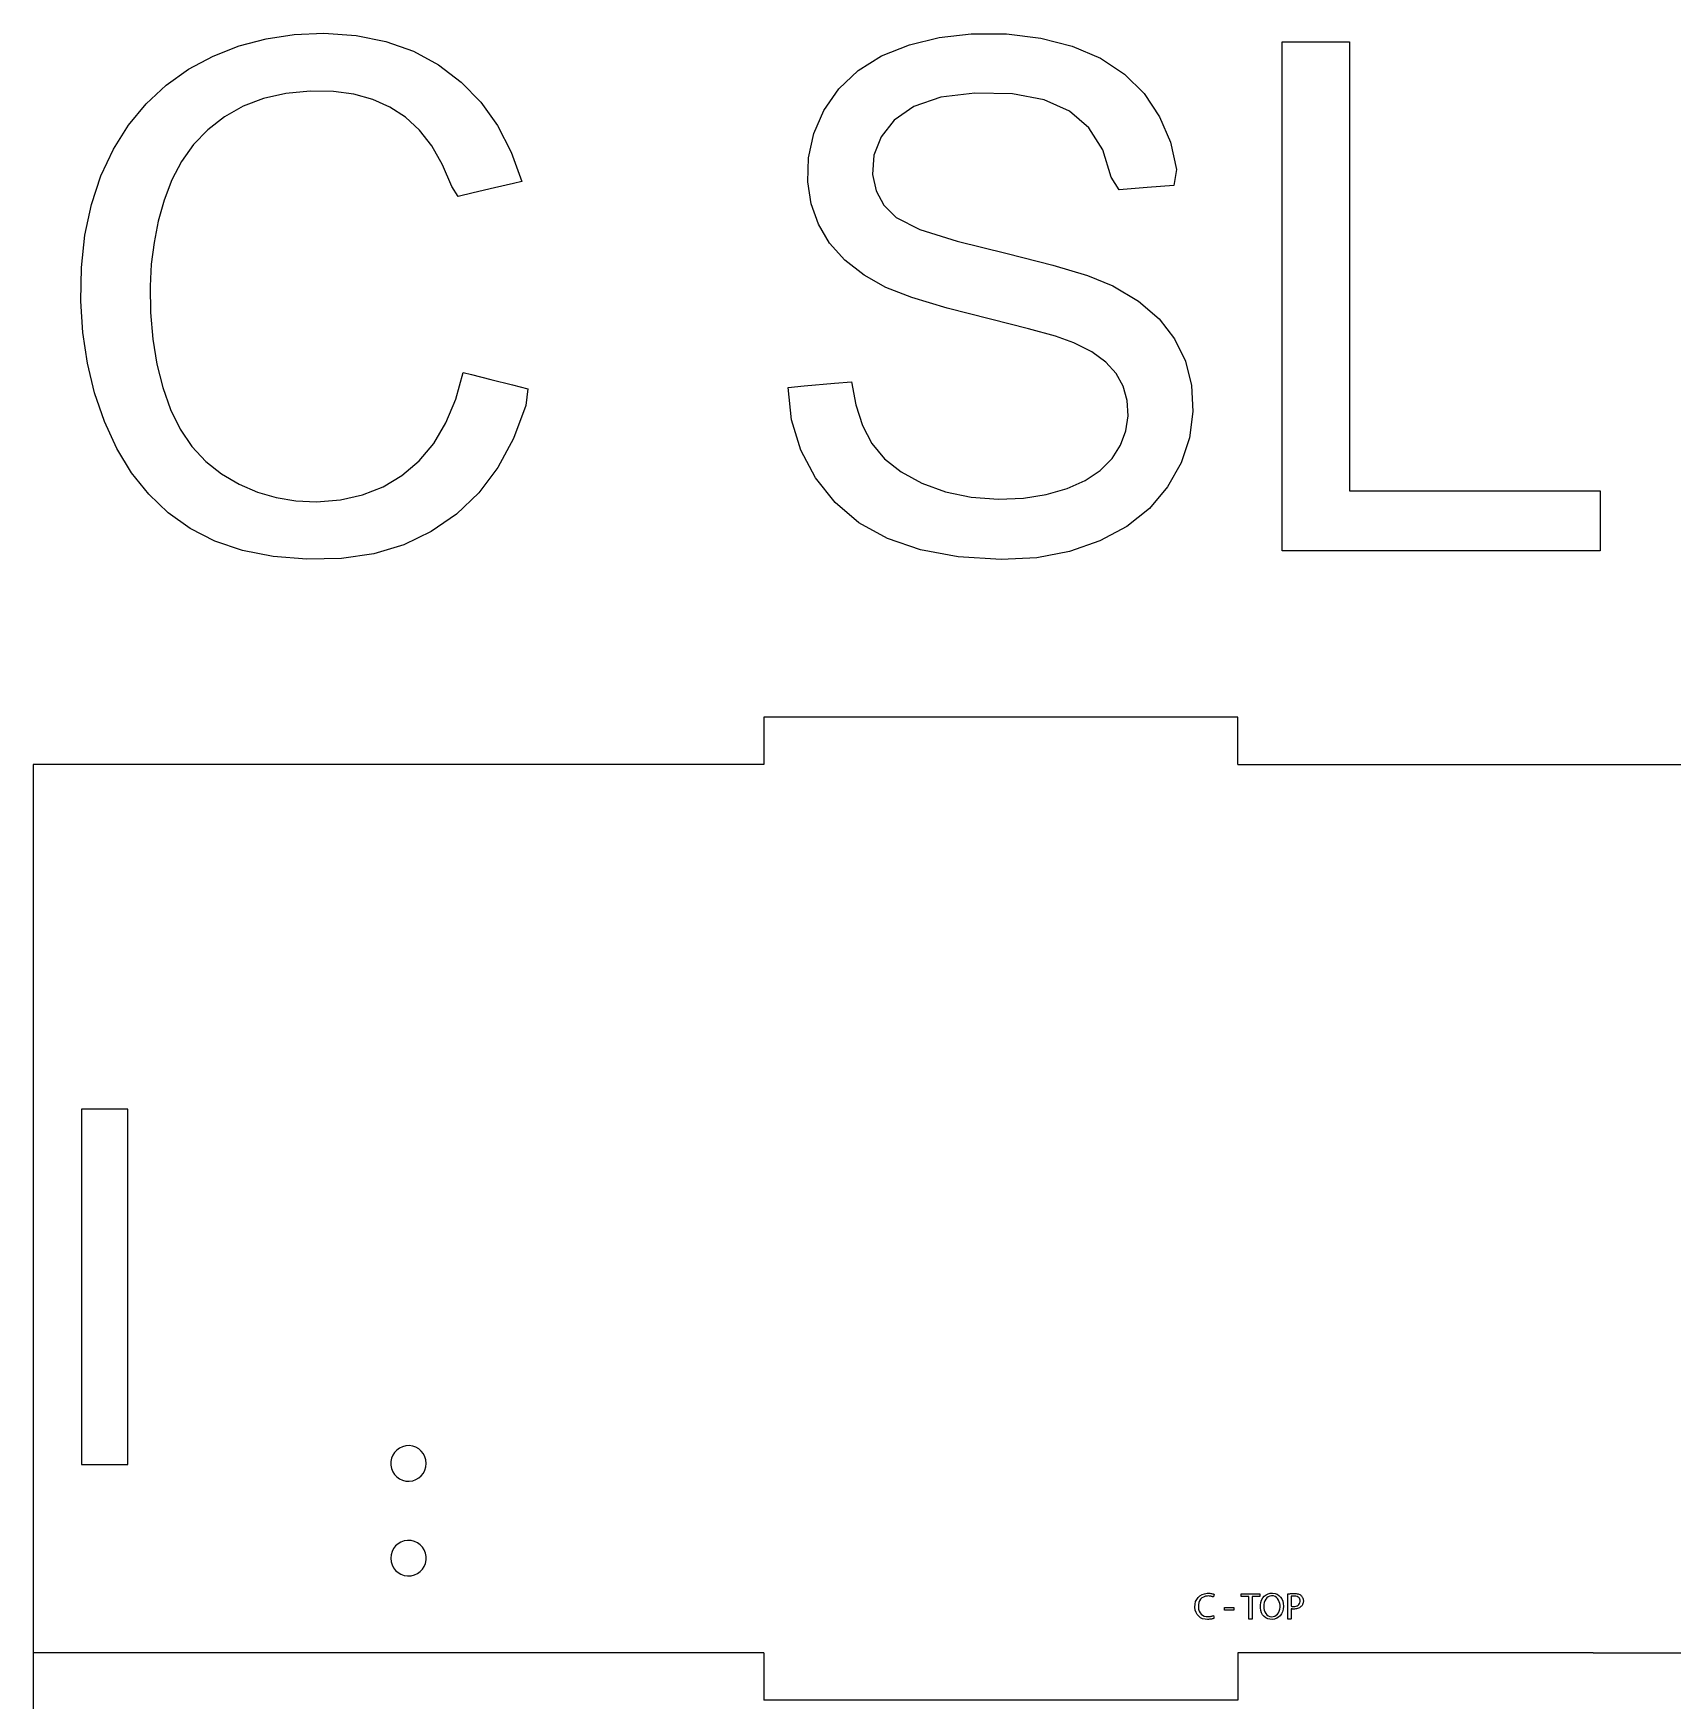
# Model space of a CAD drawing. Header units: metres. Extents: x 826 to 1488, y 1193 to 1485.
# Drawn here: x 825.5 to 963.9, y 1344.6 to 1485.3 of the extents above; entities that cross this region are included whole.
import ezdxf

# ---------------------------------------------------------------- set-up
doc = ezdxf.new("R2010")
doc.units = ezdxf.units.M

msp = doc.modelspace()

# ---------------------------------------------------------------- linework, layer by layer
at = {"layer": 'COMPONENT14'}
for p, q in [((845.2, 1484.89), (847.57, 1485.25)), ((847.57, 1485.25), (850.06, 1485.35)), ((850.06, 1485.35), (852.78, 1485.16)), ((852.78, 1485.16), (855.3, 1484.66)), ((902.02, 1485.01), (904.71, 1485.32)), ((904.71, 1485.32), (907.68, 1485.3)), ((907.68, 1485.3), (910.58, 1484.95)), ((840.73, 1483.43), (842.92, 1484.29)), ((842.92, 1484.29), (845.2, 1484.89)), ((855.3, 1484.66), (857.62, 1483.83)), ((857.62, 1483.83), (859.75, 1482.69)), ((897.15, 1483.44), (899.49, 1484.39)), ((899.49, 1484.39), (902.02, 1485.01)), ((910.58, 1484.95), (913.23, 1484.27)), ((913.23, 1484.27), (915.62, 1483.25)), ((930.97, 1441.66), (930.97, 1484.62)), ((930.97, 1484.62), (936.65, 1484.62)), ((936.65, 1484.62), (936.65, 1446.73)), ((836.75, 1480.98), (838.65, 1482.33)), ((838.65, 1482.33), (840.73, 1483.43)), ((859.75, 1482.69), (861.66, 1481.24)), ((895.16, 1482.2), (897.15, 1483.44)), ((915.62, 1483.25), (917.66, 1481.91)), ((835.06, 1479.41), (836.75, 1480.98)), ((861.66, 1481.24), (863.33, 1479.53)), ((893.53, 1480.66), (895.16, 1482.2)), ((917.66, 1481.91), (919.32, 1480.26)), ((844.98, 1479.84), (843.25, 1479.19)), ((846.86, 1480.27), (844.98, 1479.84)), ((848.91, 1480.47), (846.86, 1480.27)), ((850.87, 1480.44), (848.91, 1480.47)), ((852.6, 1480.21), (850.87, 1480.44)), ((854.19, 1479.77), (852.6, 1480.21)), ((855.64, 1479.12), (854.19, 1479.77)), ((863.33, 1479.53), (864.73, 1477.56)), ((892.28, 1478.84), (893.53, 1480.66)), ((902.14, 1479.95), (899.88, 1479.18)), ((905.02, 1480.31), (902.14, 1479.95)), ((908.19, 1480.25), (905.02, 1480.31)), ((910.87, 1479.74), (908.19, 1480.25)), ((913.01, 1478.77), (910.87, 1479.74)), ((919.32, 1480.26), (920.62, 1478.31)), ((833.57, 1477.6), (835.06, 1479.41)), ((841.68, 1478.3), (840.28, 1477.21)), ((843.25, 1479.19), (841.68, 1478.3)), ((856.95, 1478.26), (855.64, 1479.12)), ((858.13, 1477.17), (856.95, 1478.26)), ((891.42, 1476.89), (892.28, 1478.84)), ((899.88, 1479.18), (898.22, 1478.01)), ((914.65, 1477.36), (913.01, 1478.77)), ((920.62, 1478.31), (921.53, 1476.16)), ((832.3, 1475.56), (833.57, 1477.6)), ((840.28, 1477.21), (839.07, 1475.95)), ((859.17, 1475.84), (858.13, 1477.17)), ((864.73, 1477.56), (865.88, 1475.33)), ((890.97, 1474.84), (891.42, 1476.89)), ((898.22, 1478.01), (897.1, 1476.62)), ((915.82, 1475.5), (914.65, 1477.36)), ((831.25, 1473.31), (832.3, 1475.56)), ((839.07, 1475.95), (838.05, 1474.54)), ((860.08, 1474.26), (859.17, 1475.84)), ((865.88, 1475.33), (866.77, 1472.84)), ((897.1, 1476.62), (896.49, 1475.06)), ((916.53, 1473.22), (915.82, 1475.5)), ((921.53, 1476.16), (922.04, 1473.85)), ((838.05, 1474.54), (837.22, 1472.98)), ((860.86, 1472.43), (860.08, 1474.26)), ((890.91, 1472.8), (890.97, 1474.84)), ((896.49, 1475.06), (896.38, 1473.42)), ((830.45, 1470.9), (831.25, 1473.31)), ((837.22, 1472.98), (836.58, 1471.26)), ((866.08, 1472.68), (864.47, 1472.3)), ((866.77, 1472.84), (866.08, 1472.68)), ((891.2, 1470.95), (890.91, 1472.8)), ((896.38, 1473.42), (896.68, 1472.04)), ((917.21, 1472.14), (916.53, 1473.22)), ((921.81, 1472.49), (919.58, 1472.32)), ((922.04, 1473.85), (921.81, 1472.49)), ((836.58, 1471.26), (836.09, 1469.48)), ((861.4, 1471.57), (860.86, 1472.43)), ((862.68, 1471.87), (861.4, 1471.57)), ((864.47, 1472.3), (862.68, 1471.87)), ((896.68, 1472.04), (897.34, 1470.83)), ((919.58, 1472.32), (917.21, 1472.14)), ((829.9, 1468.31), (830.45, 1470.9)), ((891.81, 1469.23), (891.2, 1470.95)), ((897.34, 1470.83), (898.39, 1469.8)), ((898.39, 1469.8), (900.38, 1468.8)), ((829.6, 1465.57), (829.9, 1468.31)), ((836.09, 1469.48), (835.73, 1467.68)), ((892.76, 1467.63), (891.81, 1469.23)), ((900.38, 1468.8), (903.52, 1467.79)), ((835.73, 1467.68), (835.5, 1465.85)), ((894.04, 1466.2), (892.76, 1467.63)), ((903.52, 1467.79), (907.75, 1466.76)), ((829.54, 1462.73), (829.6, 1465.57)), ((835.5, 1465.85), (835.4, 1464)), ((895.67, 1464.94), (894.04, 1466.2)), ((907.75, 1466.76), (911.61, 1465.79)), ((911.61, 1465.79), (914.52, 1464.91)), ((897.51, 1463.9), (895.67, 1464.94)), ((914.52, 1464.91), (916.67, 1464.02)), ((916.67, 1464.02), (918.83, 1462.73)), ((829.71, 1460.08), (829.54, 1462.73)), ((835.4, 1464), (835.43, 1461.77)), ((899.71, 1463.04), (897.51, 1463.9)), ((902.68, 1462.15), (899.71, 1463.04)), ((918.83, 1462.73), (920.57, 1461.24)), ((835.43, 1461.77), (835.62, 1459.53)), ((906.35, 1461.22), (902.68, 1462.15)), ((909.54, 1460.41), (906.35, 1461.22)), ((920.57, 1461.24), (921.88, 1459.55)), ((830.1, 1457.51), (829.71, 1460.08)), ((911.82, 1459.77), (909.54, 1460.41)), ((835.62, 1459.53), (835.97, 1457.42)), ((913.37, 1459.21), (911.82, 1459.77)), ((914.9, 1458.45), (913.37, 1459.21)), ((916.09, 1457.59), (914.9, 1458.45)), ((921.88, 1459.55), (922.79, 1457.67)), ((830.71, 1455.01), (830.1, 1457.51)), ((835.97, 1457.42), (836.46, 1455.44)), ((916.96, 1456.62), (916.09, 1457.59)), ((922.79, 1457.67), (923.31, 1455.62)), ((861.2, 1454.47), (861.82, 1456.72)), ((861.82, 1456.72), (862.52, 1456.55)), ((862.52, 1456.55), (864.15, 1456.13)), ((864.15, 1456.13), (865.98, 1455.67)), ((865.98, 1455.67), (867.28, 1455.34)), ((889.25, 1455.46), (890.61, 1455.58)), ((890.61, 1455.58), (893.17, 1455.81)), ((893.17, 1455.81), (894.61, 1455.93)), ((894.61, 1455.93), (894.96, 1453.98)), ((917.55, 1455.55), (916.96, 1456.62)), ((923.31, 1455.62), (923.43, 1453.41)), ((831.54, 1452.59), (830.71, 1455.01)), ((836.46, 1455.44), (837.12, 1453.6)), ((860.37, 1452.47), (861.2, 1454.47)), ((867.28, 1455.34), (867.12, 1453.92)), ((889.55, 1452.72), (889.25, 1455.46)), ((917.88, 1454.36), (917.55, 1455.55)), ((917.95, 1453.06), (917.88, 1454.36)), ((837.12, 1453.6), (837.94, 1451.94)), ((867.12, 1453.92), (866.07, 1451.15)), ((894.96, 1453.98), (895.53, 1452.23)), ((917.77, 1451.79), (917.95, 1453.06)), ((923.43, 1453.41), (923.15, 1451.2)), ((832.58, 1450.3), (831.54, 1452.59)), ((837.94, 1451.94), (838.93, 1450.48)), ((859.34, 1450.73), (860.37, 1452.47)), ((890.33, 1450.16), (889.55, 1452.72)), ((895.53, 1452.23), (896.33, 1450.72)), ((917.32, 1450.59), (917.77, 1451.79)), ((833.83, 1448.24), (832.58, 1450.3)), ((838.93, 1450.48), (840.09, 1449.21)), ((858.1, 1449.25), (859.34, 1450.73)), ((866.07, 1451.15), (864.74, 1448.69)), ((891.56, 1447.81), (890.33, 1450.16)), ((896.33, 1450.72), (897.4, 1449.43)), ((916.6, 1449.46), (917.32, 1450.59)), ((923.15, 1451.2), (922.43, 1449.08)), ((840.09, 1449.21), (841.43, 1448.15)), ((856.66, 1448.03), (858.1, 1449.25)), ((864.74, 1448.69), (863.14, 1446.56)), ((897.4, 1449.43), (898.8, 1448.32)), ((915.61, 1448.45), (916.6, 1449.46)), ((922.43, 1449.08), (921.29, 1447.05)), ((835.28, 1446.43), (833.83, 1448.24)), ((841.43, 1448.15), (842.91, 1447.29)), ((842.91, 1447.29), (844.45, 1446.62)), ((855.07, 1447.07), (856.66, 1448.03)), ((893.22, 1445.73), (891.56, 1447.81)), ((898.8, 1448.32), (900.54, 1447.38)), ((900.54, 1447.38), (902.54, 1446.65)), ((912.8, 1446.91), (914.34, 1447.6)), ((914.34, 1447.6), (915.61, 1448.45)), ((836.92, 1444.86), (835.28, 1446.43)), ((844.45, 1446.62), (846.05, 1446.15)), ((846.05, 1446.15), (847.7, 1445.88)), ((847.7, 1445.88), (849.44, 1445.8)), ((849.44, 1445.8), (851.46, 1445.95)), ((851.46, 1445.95), (853.33, 1446.38)), ((853.33, 1446.38), (855.07, 1447.07)), ((863.14, 1446.56), (861.26, 1444.76)), ((895.24, 1444.02), (893.22, 1445.73)), ((902.54, 1446.65), (904.7, 1446.2)), ((904.7, 1446.2), (907.02, 1446.03)), ((907.02, 1446.03), (909.13, 1446.11)), ((909.13, 1446.11), (911.05, 1446.4)), ((911.05, 1446.4), (912.8, 1446.91)), ((921.29, 1447.05), (919.75, 1445.24)), ((936.65, 1446.73), (957.81, 1446.73)), ((957.81, 1446.73), (957.81, 1441.66)), ((838.78, 1443.54), (836.92, 1444.86)), ((861.26, 1444.76), (859.13, 1443.28)), ((919.75, 1445.24), (917.84, 1443.72)), ((840.86, 1442.48), (838.78, 1443.54)), ((859.13, 1443.28), (856.81, 1442.17)), ((897.64, 1442.69), (895.24, 1444.02)), ((917.84, 1443.72), (915.56, 1442.49)), ((843.2, 1441.69), (840.86, 1442.48)), ((845.79, 1441.18), (843.2, 1441.69)), ((856.81, 1442.17), (854.28, 1441.41)), ((900.42, 1441.74), (897.64, 1442.69)), ((903.62, 1441.15), (900.42, 1441.74)), ((913, 1441.6), (910.25, 1441.08)), ((915.56, 1442.49), (913, 1441.6)), ((957.81, 1441.66), (930.97, 1441.66)), ((848.62, 1440.95), (845.79, 1441.18)), ((851.56, 1441), (848.62, 1440.95)), ((854.28, 1441.41), (851.56, 1441)), ((907.23, 1440.93), (903.62, 1441.15)), ((910.25, 1441.08), (907.23, 1440.93))]:
    msp.add_line(p, q, dxfattribs=at)
at = {"layer": 'COMPONENT6'}
for p, q in [((923.61, 1352.72), (923.66, 1352.94)), ((923.66, 1352.94), (923.75, 1353.13)), ((923.75, 1353.13), (923.87, 1353.3)), ((923.87, 1353.3), (924.02, 1353.44)), ((923.93, 1352.86), (923.89, 1352.67)), ((923.99, 1353.01), (923.93, 1352.86)), ((924.08, 1353.15), (923.99, 1353.01)), ((924.02, 1353.44), (924.2, 1353.55)), ((924.19, 1353.25), (924.08, 1353.15)), ((924.32, 1353.33), (924.19, 1353.25)), ((924.2, 1353.55), (924.41, 1353.61)), ((924.48, 1353.39), (924.32, 1353.33)), ((924.41, 1353.61), (924.64, 1353.65)), ((924.65, 1353.41), (924.48, 1353.39)), ((924.64, 1353.65), (924.78, 1353.65)), ((924.76, 1353.42), (924.65, 1353.41)), ((924.82, 1353.41), (924.76, 1353.42)), ((924.78, 1353.65), (924.86, 1353.64)), ((924.88, 1353.41), (924.82, 1353.41)), ((924.86, 1353.64), (924.94, 1353.63)), ((924.94, 1353.4), (924.88, 1353.41)), ((924.94, 1353.63), (925.01, 1353.62)), ((924.99, 1353.38), (924.94, 1353.4)), ((925.04, 1353.37), (924.99, 1353.38)), ((925.01, 1353.62), (925.08, 1353.61)), ((925.09, 1353.35), (925.04, 1353.37)), ((925.08, 1353.61), (925.13, 1353.59)), ((925.13, 1353.34), (925.09, 1353.35)), ((925.13, 1353.59), (925.17, 1353.57)), ((925.16, 1353.35), (925.13, 1353.34)), ((925.17, 1353.38), (925.16, 1353.35)), ((925.17, 1353.57), (925.21, 1353.56)), ((925.18, 1353.42), (925.17, 1353.38)), ((925.19, 1353.46), (925.18, 1353.42)), ((925.2, 1353.5), (925.19, 1353.46)), ((925.21, 1353.53), (925.2, 1353.5)), ((925.21, 1353.56), (925.21, 1353.53)), ((927.51, 1353.38), (927.51, 1353.61)), ((927.51, 1353.61), (929.09, 1353.61)), ((928.16, 1353.38), (927.51, 1353.38)), ((928.16, 1351.47), (928.16, 1353.38)), ((929.09, 1353.38), (928.44, 1353.38)), ((928.44, 1353.38), (928.44, 1351.47)), ((929.09, 1353.61), (929.09, 1353.38)), ((929.12, 1352.65), (929.16, 1352.87)), ((929.16, 1352.87), (929.23, 1353.07)), ((929.23, 1353.07), (929.32, 1353.25)), ((929.32, 1353.25), (929.45, 1353.4)), ((929.45, 1352.86), (929.42, 1352.7)), ((929.45, 1353.4), (929.6, 1353.51)), ((929.5, 1353.01), (929.45, 1352.86)), ((929.57, 1353.14), (929.5, 1353.01)), ((929.66, 1353.25), (929.57, 1353.14)), ((929.6, 1353.51), (929.77, 1353.59)), ((929.77, 1353.34), (929.66, 1353.25)), ((929.77, 1353.59), (929.96, 1353.64)), ((929.91, 1353.4), (929.77, 1353.34)), ((930.06, 1353.43), (929.91, 1353.4)), ((929.96, 1353.64), (930.16, 1353.65)), ((930.22, 1353.42), (930.06, 1353.43)), ((930.16, 1353.65), (930.36, 1353.62)), ((930.36, 1353.37), (930.22, 1353.42)), ((930.36, 1353.62), (930.54, 1353.56)), ((930.48, 1353.3), (930.36, 1353.37)), ((930.58, 1353.19), (930.48, 1353.3)), ((930.54, 1353.56), (930.69, 1353.46)), ((930.66, 1353.07), (930.58, 1353.19)), ((930.72, 1352.93), (930.66, 1353.07)), ((930.69, 1353.46), (930.83, 1353.33)), ((930.76, 1352.79), (930.72, 1352.93)), ((930.83, 1353.33), (930.93, 1353.17)), ((930.93, 1353.17), (931.01, 1352.99)), ((931.01, 1352.99), (931.06, 1352.79)), ((931.43, 1353.59), (931.48, 1353.6)), ((931.43, 1353.5), (931.43, 1353.59)), ((931.43, 1353.27), (931.43, 1353.5)), ((931.43, 1352.93), (931.43, 1353.27)), ((931.43, 1352.55), (931.43, 1352.93)), ((931.48, 1353.6), (931.54, 1353.6)), ((931.54, 1353.6), (931.6, 1353.61)), ((931.6, 1353.61), (931.66, 1353.62)), ((931.66, 1353.62), (931.73, 1353.62)), ((931.75, 1353.4), (931.71, 1353.39)), ((931.71, 1353.39), (931.71, 1353.34)), ((931.71, 1353.34), (931.71, 1353.24)), ((931.71, 1353.24), (931.71, 1353.11)), ((931.71, 1353.11), (931.71, 1352.96)), ((931.71, 1352.96), (931.71, 1352.81)), ((931.71, 1352.81), (931.71, 1352.68)), ((931.73, 1353.62), (931.8, 1353.63)), ((931.77, 1353.4), (931.75, 1353.4)), ((931.8, 1353.4), (931.77, 1353.4)), ((931.8, 1353.63), (931.87, 1353.63)), ((931.83, 1353.41), (931.8, 1353.4)), ((931.87, 1353.41), (931.83, 1353.41)), ((931.87, 1353.63), (931.95, 1353.63)), ((931.91, 1353.41), (931.87, 1353.41)), ((931.95, 1353.41), (931.91, 1353.41)), ((931.95, 1353.63), (932.05, 1353.63)), ((932.03, 1353.41), (931.95, 1353.41)), ((932.13, 1353.39), (932.03, 1353.41)), ((932.05, 1353.63), (932.14, 1353.62)), ((932.22, 1353.37), (932.13, 1353.39)), ((932.14, 1353.62), (932.23, 1353.61)), ((932.3, 1353.33), (932.22, 1353.37)), ((932.23, 1353.61), (932.31, 1353.59)), ((932.37, 1353.28), (932.3, 1353.33)), ((932.31, 1353.59), (932.38, 1353.56)), ((932.42, 1353.22), (932.37, 1353.28)), ((932.38, 1353.56), (932.44, 1353.53)), ((932.45, 1353.14), (932.42, 1353.22)), ((932.42, 1352.77), (932.46, 1352.85)), ((932.44, 1353.53), (932.5, 1353.5)), ((932.47, 1353.05), (932.45, 1353.14)), ((932.46, 1352.85), (932.47, 1352.95)), ((932.47, 1352.95), (932.47, 1353.05)), ((932.5, 1353.5), (932.55, 1353.46)), ((932.55, 1353.46), (932.59, 1353.42)), ((932.59, 1353.42), (932.63, 1353.38)), ((932.63, 1353.38), (932.66, 1353.33)), ((932.66, 1353.33), (932.69, 1353.28)), ((932.69, 1353.28), (932.72, 1353.22)), ((932.72, 1353.22), (932.73, 1353.16)), ((932.73, 1352.83), (932.72, 1352.77)), ((932.73, 1353.16), (932.74, 1353.1)), ((932.74, 1352.89), (932.73, 1352.83)), ((932.74, 1353.1), (932.75, 1353.03)), ((932.75, 1352.96), (932.74, 1352.89)), ((932.75, 1353.03), (932.75, 1352.96)), ((923.59, 1352.47), (923.61, 1352.72)), ((923.62, 1352.23), (923.59, 1352.47)), ((923.69, 1352.02), (923.62, 1352.23)), ((923.79, 1351.84), (923.69, 1352.02)), ((923.92, 1351.7), (923.79, 1351.84)), ((923.89, 1352.67), (923.89, 1352.48)), ((923.89, 1352.48), (923.91, 1352.3)), ((923.91, 1352.3), (923.96, 1352.13)), ((924.07, 1351.58), (923.92, 1351.7)), ((923.96, 1352.13), (924.03, 1352)), ((924.03, 1352), (924.13, 1351.88)), ((924.25, 1351.5), (924.07, 1351.58)), ((924.13, 1351.88), (924.25, 1351.79)), ((924.25, 1351.79), (924.39, 1351.72)), ((924.45, 1351.45), (924.25, 1351.5)), ((924.39, 1351.72), (924.56, 1351.68)), ((924.66, 1351.44), (924.45, 1351.45)), ((924.56, 1351.68), (924.72, 1351.67)), ((924.75, 1351.44), (924.66, 1351.44)), ((924.72, 1351.67), (924.78, 1351.68)), ((924.84, 1351.45), (924.75, 1351.44)), ((924.78, 1351.68), (924.84, 1351.68)), ((924.84, 1351.68), (924.9, 1351.69)), ((924.92, 1351.46), (924.84, 1351.45)), ((924.9, 1351.69), (924.96, 1351.7)), ((924.99, 1351.47), (924.92, 1351.46)), ((924.96, 1351.7), (925.02, 1351.71)), ((925.06, 1351.49), (924.99, 1351.47)), ((925.02, 1351.71), (925.07, 1351.73)), ((925.12, 1351.5), (925.06, 1351.49)), ((925.07, 1351.73), (925.12, 1351.75)), ((925.12, 1351.75), (925.16, 1351.76)), ((925.17, 1351.52), (925.12, 1351.5)), ((925.16, 1351.76), (925.17, 1351.73)), ((925.17, 1351.73), (925.18, 1351.69)), ((925.21, 1351.54), (925.17, 1351.52)), ((925.18, 1351.69), (925.19, 1351.65)), ((925.19, 1351.65), (925.2, 1351.61)), ((925.2, 1351.61), (925.2, 1351.57)), ((925.2, 1351.57), (925.21, 1351.54)), ((926.09, 1352.23), (926.09, 1352.43)), ((926.09, 1352.43), (926.87, 1352.43)), ((926.87, 1352.23), (926.09, 1352.23)), ((926.87, 1352.43), (926.87, 1352.23)), ((928.44, 1351.47), (928.16, 1351.47)), ((929.12, 1352.41), (929.12, 1352.65)), ((929.16, 1352.2), (929.12, 1352.41)), ((929.22, 1352), (929.16, 1352.2)), ((929.31, 1351.83), (929.22, 1352)), ((929.43, 1351.69), (929.31, 1351.83)), ((929.42, 1352.7), (929.41, 1352.53)), ((929.41, 1352.53), (929.42, 1352.37)), ((929.42, 1352.37), (929.45, 1352.21)), ((929.58, 1351.58), (929.43, 1351.69)), ((929.45, 1352.21), (929.51, 1352.07)), ((929.51, 1352.07), (929.58, 1351.94)), ((929.58, 1351.94), (929.67, 1351.83)), ((929.74, 1351.5), (929.58, 1351.58)), ((929.67, 1351.83), (929.78, 1351.75)), ((929.93, 1351.45), (929.74, 1351.5)), ((929.78, 1351.75), (929.91, 1351.69)), ((929.91, 1351.69), (930.06, 1351.66)), ((930.13, 1351.44), (929.93, 1351.45)), ((930.06, 1351.66), (930.21, 1351.67)), ((930.32, 1351.47), (930.13, 1351.44)), ((930.21, 1351.67), (930.35, 1351.72)), ((930.5, 1351.53), (930.32, 1351.47)), ((930.35, 1351.72), (930.47, 1351.79)), ((930.47, 1351.79), (930.57, 1351.88)), ((930.66, 1351.62), (930.5, 1351.53)), ((930.57, 1351.88), (930.65, 1352)), ((930.65, 1352), (930.72, 1352.14)), ((930.8, 1351.74), (930.66, 1351.62)), ((930.72, 1352.14), (930.76, 1352.3)), ((930.78, 1352.63), (930.76, 1352.79)), ((930.76, 1352.3), (930.78, 1352.47)), ((930.78, 1352.47), (930.78, 1352.63)), ((930.91, 1351.9), (930.8, 1351.74)), ((931, 1352.09), (930.91, 1351.9)), ((931.05, 1352.31), (931, 1352.09)), ((931.07, 1352.57), (931.05, 1352.31)), ((931.06, 1352.79), (931.07, 1352.57)), ((931.43, 1352.17), (931.43, 1352.55)), ((931.43, 1351.83), (931.43, 1352.17)), ((931.43, 1351.58), (931.43, 1351.83)), ((931.44, 1351.47), (931.43, 1351.58)), ((931.47, 1351.47), (931.44, 1351.47)), ((931.51, 1351.47), (931.47, 1351.47)), ((931.56, 1351.47), (931.51, 1351.47)), ((931.61, 1351.47), (931.56, 1351.47)), ((931.66, 1351.47), (931.61, 1351.47)), ((931.69, 1351.47), (931.66, 1351.47)), ((931.71, 1351.5), (931.69, 1351.47)), ((931.71, 1352.68), (931.71, 1352.59)), ((931.71, 1352.59), (931.71, 1352.56)), ((931.71, 1352.56), (931.76, 1352.55)), ((931.75, 1352.32), (931.71, 1352.33)), ((931.71, 1352.33), (931.71, 1352.27)), ((931.71, 1352.27), (931.71, 1352.16)), ((931.71, 1352.16), (931.71, 1352.02)), ((931.71, 1352.02), (931.71, 1351.86)), ((931.71, 1351.86), (931.71, 1351.71)), ((931.71, 1351.71), (931.71, 1351.58)), ((931.71, 1351.58), (931.71, 1351.5)), ((931.78, 1352.32), (931.75, 1352.32)), ((931.76, 1352.55), (931.78, 1352.54)), ((931.78, 1352.54), (931.81, 1352.54)), ((931.8, 1352.32), (931.78, 1352.32)), ((931.83, 1352.31), (931.8, 1352.32)), ((931.81, 1352.54), (931.84, 1352.54)), ((931.86, 1352.31), (931.83, 1352.31)), ((931.84, 1352.54), (931.87, 1352.54)), ((931.89, 1352.31), (931.86, 1352.31)), ((931.87, 1352.54), (931.9, 1352.53)), ((931.92, 1352.31), (931.89, 1352.31)), ((931.9, 1352.53), (931.93, 1352.53)), ((931.99, 1352.31), (931.92, 1352.31)), ((931.93, 1352.53), (932.03, 1352.54)), ((932.08, 1352.32), (931.99, 1352.31)), ((932.03, 1352.54), (932.14, 1352.56)), ((932.17, 1352.34), (932.08, 1352.32)), ((932.14, 1352.56), (932.23, 1352.59)), ((932.26, 1352.36), (932.17, 1352.34)), ((932.23, 1352.59), (932.31, 1352.64)), ((932.34, 1352.39), (932.26, 1352.36)), ((932.31, 1352.64), (932.37, 1352.7)), ((932.42, 1352.42), (932.34, 1352.39)), ((932.37, 1352.7), (932.42, 1352.77)), ((932.49, 1352.47), (932.42, 1352.42)), ((932.55, 1352.52), (932.49, 1352.47)), ((932.6, 1352.57), (932.55, 1352.52)), ((932.64, 1352.61), (932.6, 1352.57)), ((932.67, 1352.66), (932.64, 1352.61)), ((932.69, 1352.71), (932.67, 1352.66)), ((932.72, 1352.77), (932.69, 1352.71))]:
    msp.add_line(p, q, dxfattribs=at)
at = {"layer": 'GROUP0'}
for p, q in [((887.21, 1427.61), (887.21, 1423.61)), ((927.21, 1427.61), (887.21, 1427.61)), ((927.21, 1423.61), (927.21, 1427.61)), ((887.21, 1423.61), (825.54, 1423.61)), ((825.54, 1423.61), (825.54, 1348.61)), ((927.21, 1423.61), (982.21, 1423.61)), ((833.52, 1394.53), (829.62, 1394.53)), ((829.62, 1394.53), (829.62, 1364.53)), ((833.52, 1364.53), (833.52, 1394.53)), ((856.03, 1365.54), (855.88, 1365.3)), ((856.22, 1365.74), (856.03, 1365.54)), ((856.45, 1365.9), (856.22, 1365.74)), ((856.71, 1366.02), (856.45, 1365.9)), ((856.99, 1366.09), (856.71, 1366.02)), ((857.28, 1366.11), (856.99, 1366.09)), ((857.57, 1366.06), (857.28, 1366.11)), ((857.84, 1365.97), (857.57, 1366.06)), ((858.08, 1365.83), (857.84, 1365.97)), ((858.29, 1365.64), (858.08, 1365.83)), ((858.47, 1365.42), (858.29, 1365.64)), ((829.62, 1364.53), (833.52, 1364.53)), ((855.77, 1365.04), (855.71, 1364.76)), ((855.71, 1364.76), (855.71, 1364.46)), ((855.71, 1364.46), (855.77, 1364.17)), ((855.88, 1365.3), (855.77, 1365.04)), ((855.77, 1364.17), (855.88, 1363.91)), ((858.6, 1365.17), (858.47, 1365.42)), ((858.68, 1364.9), (858.6, 1365.17)), ((858.6, 1364.04), (858.68, 1364.31)), ((858.71, 1364.61), (858.68, 1364.9)), ((858.68, 1364.31), (858.71, 1364.61)), ((855.88, 1363.91), (856.03, 1363.68)), ((856.03, 1363.68), (856.22, 1363.48)), ((856.22, 1363.48), (856.45, 1363.31)), ((856.45, 1363.31), (856.71, 1363.19)), ((856.71, 1363.19), (856.99, 1363.12)), ((856.99, 1363.12), (857.28, 1363.11)), ((857.28, 1363.11), (857.57, 1363.15)), ((857.57, 1363.15), (857.84, 1363.25)), ((857.84, 1363.25), (858.08, 1363.39)), ((858.08, 1363.39), (858.29, 1363.57)), ((858.29, 1363.57), (858.47, 1363.79)), ((858.47, 1363.79), (858.6, 1364.04)), ((855.82, 1357.17), (855.74, 1356.9)), ((855.95, 1357.42), (855.82, 1357.17)), ((856.12, 1357.64), (855.95, 1357.42)), ((856.33, 1357.83), (856.12, 1357.64)), ((856.57, 1357.97), (856.33, 1357.83)), ((856.84, 1358.06), (856.57, 1357.97)), ((857.13, 1358.11), (856.84, 1358.06)), ((857.43, 1358.09), (857.13, 1358.11)), ((857.71, 1358.02), (857.43, 1358.09)), ((857.96, 1357.9), (857.71, 1358.02)), ((858.19, 1357.74), (857.96, 1357.9)), ((858.38, 1357.54), (858.19, 1357.74)), ((858.54, 1357.3), (858.38, 1357.54)), ((858.64, 1357.04), (858.54, 1357.3)), ((858.7, 1356.76), (858.64, 1357.04)), ((855.74, 1356.9), (855.71, 1356.61)), ((855.71, 1356.61), (855.74, 1356.31)), ((855.74, 1356.31), (855.82, 1356.04)), ((855.82, 1356.04), (855.95, 1355.79)), ((855.95, 1355.79), (856.12, 1355.57)), ((858.19, 1355.48), (858.38, 1355.68)), ((858.38, 1355.68), (858.54, 1355.91)), ((858.54, 1355.91), (858.64, 1356.17)), ((858.64, 1356.17), (858.7, 1356.46)), ((858.7, 1356.46), (858.7, 1356.76)), ((856.12, 1355.57), (856.33, 1355.39)), ((856.33, 1355.39), (856.57, 1355.25)), ((856.57, 1355.25), (856.84, 1355.15)), ((856.84, 1355.15), (857.13, 1355.11)), ((857.13, 1355.11), (857.43, 1355.12)), ((857.43, 1355.12), (857.71, 1355.19)), ((857.71, 1355.19), (857.96, 1355.31)), ((857.96, 1355.31), (858.19, 1355.48)), ((887.21, 1348.61), (825.54, 1348.61)), ((825.54, 1348.61), (825.54, 1296.61)), ((887.21, 1348.61), (887.21, 1344.61)), ((933.2, 1348.61), (927.21, 1348.61)), ((927.21, 1348.61), (927.21, 1344.61)), ((957.21, 1348.61), (933.2, 1348.61)), ((957.21, 1348.61), (982.21, 1348.61)), ((927.21, 1344.61), (887.21, 1344.61))]:
    msp.add_line(p, q, dxfattribs=at)

doc.saveas('drawing.dxf')
